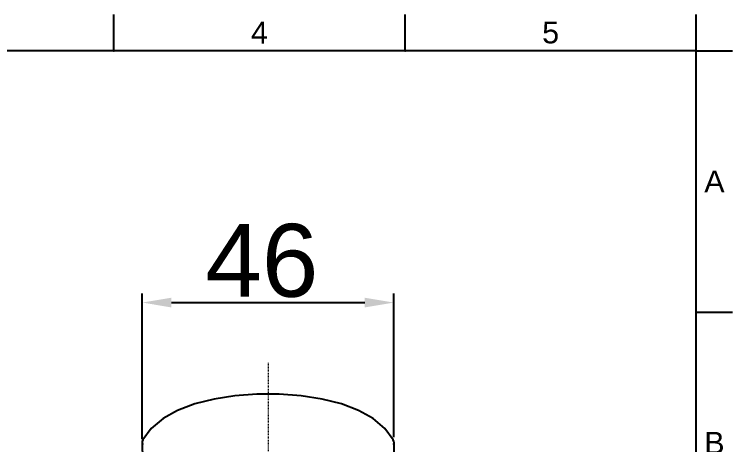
# Model space of a CAD drawing. Header units: millimetres. Extents: x 3631 to 3841, y 294 to 591.
# Drawn here: x 3741.9 to 3840.6, y 531.5 to 590.5 of the extents above; entities that cross this region are included whole.
import ezdxf

# ---------------------------------------------------------------- set-up
doc = ezdxf.new("R2010")
doc.units = ezdxf.units.MM
doc.header["$LTSCALE"] = 0.1
doc.linetypes.add('CENTER', pattern=[0.6, 0.375, -0.075, 0.075, -0.075])
for name, color, linetype in [('DIM', 3, 'Continuous'), ('FORM', 7, 'Continuous'), ('HP66100-001', 7, 'Continuous')]:
    doc.layers.add(name, color=color, linetype=linetype)
doc.styles.get("Standard").update_dxf_attribs({"font": 'arial.ttf'})
doc.dimstyles.new('STANDARD$0', dxfattribs={"dimscale": 0, "dimtxt": 3, "dimasz": 2.5, "dimexe": 1.25, "dimexo": 0.625, "dimtad": 1, "dimdsep": 46, "dimtxsty": 'Standard', "dimcen": 0, "dimclrt": 256, "dimadec": 0, "dimazin": 0, "dimtfac": 0.6, "dimtmove": 0, "dimatfit": 3, "dimfxl": 0, "dimtolj": 1, "dimarcsym": 0})

# ---------------------------------------------------------------- blocks, each defined once
blk = doc.blocks.new('*D48')
at = {"layer": 'Defpoints', "color": 0}
for p in [(3794.07, 550.95), (3794.07, 531.871), (3759.504, 531.556)]:
    blk.add_point(p, dxfattribs=at)
at = {"layer": 'DIM', "color": 0, "lineweight": -2}
for p, q in [((3759.504, 532.181), (3759.504, 552.2)), ((3794.07, 532.496), (3794.07, 552.2)), ((3763.504, 550.95), (3790.07, 550.95))]:
    blk.add_line(p, q, dxfattribs=at)
at = {"layer": 'DIM', "color": 0}
for points in [[(3763.504, 551.616), (3763.504, 550.283), (3759.504, 550.95)], [(3790.07, 551.616), (3790.07, 550.283), (3794.07, 550.95)]]:
    blk.add_solid(points, dxfattribs=at)
at = {"layer": 'DIM', "color": 0, "insert": (3775.921, 556.68), "char_height": 10, "attachment_point": 5}
blk.add_mtext('\\A1;46', dxfattribs=at)

msp = doc.modelspace()

# ---------------------------------------------------------------- linework, layer by layer
at = {"layer": 'DIM', "color": 1, "linetype": 'CENTER', "lineweight": 0}
msp.add_line((3776.784, 542.678), (3776.784, 346.569), dxfattribs=at)
at = {"layer": 'FORM'}
for p, q in [((3755.593, 585.514), (3755.593, 590.514)), ((3795.593, 585.514), (3795.593, 590.514)), ((3835.593, 585.514), (3835.593, 590.514)), ((3835.593, 585.514), (3635.593, 585.514)), ((3835.593, 298.514), (3835.593, 585.514)), ((3835.593, 585.514), (3840.593, 585.514)), ((3835.593, 549.639), (3840.593, 549.639))]:
    msp.add_line(p, q, dxfattribs=at)
for p in [(3755.593, 585.514), (3795.593, 585.514)]:
    msp.add_point(p, dxfattribs=at)
at = {"layer": 'HP66100-001', "color": 7, "linetype": 'Continuous'}
for p, q in [((3760.742, 533.674), (3759.59, 532.127)), ((3759.59, 532.128), (3759.59, 532.127)), ((3793.973, 532.127), (3793.973, 532.127)), ((3793.7, 512.671), (3794.088, 531.679))]:
    msp.add_line(p, q, dxfattribs=at)
for points in [[(3793.973, 532.127), (3792.828, 533.666), (3791.206, 535.032), (3789.214, 536.148), (3786.861, 537.04), (3784.209, 537.705), (3781.333, 538.142), (3778.316, 538.356), (3775.253, 538.356), (3772.236, 538.143), (3769.361, 537.707), (3766.709, 537.043), (3764.357, 536.152), (3762.365, 535.038), (3760.742, 533.674)], [(3759.59, 532.128), (3759.494, 531.878), (3759.475, 531.678)], [(3794.088, 531.679), (3794.07, 531.871), (3793.973, 532.127)], [(3759.475, 531.679), (3759.862, 512.686), (3760.369, 492.246), (3760.99, 470.7), (3761.787, 448.395)]]:
    msp.add_lwpolyline(points, dxfattribs=at)
for points, start_tangent, end_tangent in [([(3759.475, 531.678), (3759.477, 531.65), (3759.575, 531.45)], (0.007108, -0.999975), (0.661308, -0.750115)), ([(3793.988, 531.45), (3794.086, 531.65), (3794.088, 531.678)], (0.661308, 0.750114), (0.006907, 0.999976))]:
    msp.add_spline(points, degree=3, dxfattribs=dict(at, start_tangent=start_tangent, end_tangent=end_tangent))

# ---------------------------------------------------------------- texts
at = {"layer": 'FORM', "char_height": 3, "attachment_point": 5}
for s, width, insert in [('4', 40, (3775.593, 588.014)), ('5', 40, (3815.593, 588.014)), ('A', 5, (3838.093, 567.576)), ('B', 5, (3838.093, 531.701))]:
    msp.add_mtext_dynamic_manual_height_columns(s, width=width, gutter_width=12.5, heights=[0], dxfattribs=dict(at, insert=insert))

# ---------------------------------------------------------------- dimensions: what is measured, and where the dimension line sits
at = {"layer": 'DIM'}
dim = msp.add_linear_dim(base=(3794.07, 550.95), p1=(3759.504, 531.556), p2=(3794.07, 531.871), text='46', dimstyle='STANDARD$0', override={"dimscale": 1, "dimtxt": 10, "dimasz": 4, "dimclrt": 0}, dxfattribs=at)
dim.commit()
dim.dimension.update_dxf_attribs({"geometry": '*D48', "text_midpoint": (3775.921, 550.95), "dimtype": 160})

doc.saveas('drawing.dxf')
